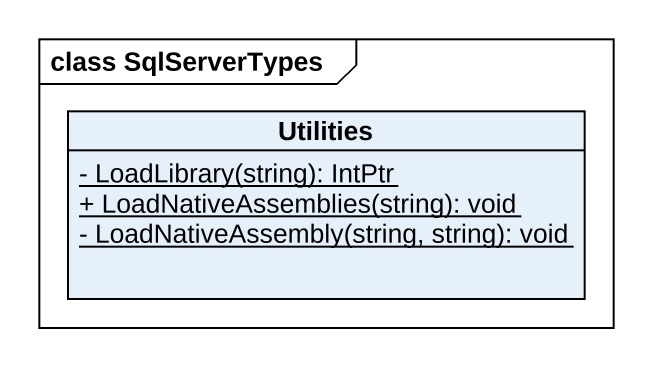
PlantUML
@startuml
mainframe class SqlServerTypes
hide circle
hide empty members
skinparam classAttributeIconSize 0
class Utilities {
  {static} - LoadLibrary(string): IntPtr
  {static} + LoadNativeAssemblies(string): void
  {static} - LoadNativeAssembly(string, string): void
}
@enduml
